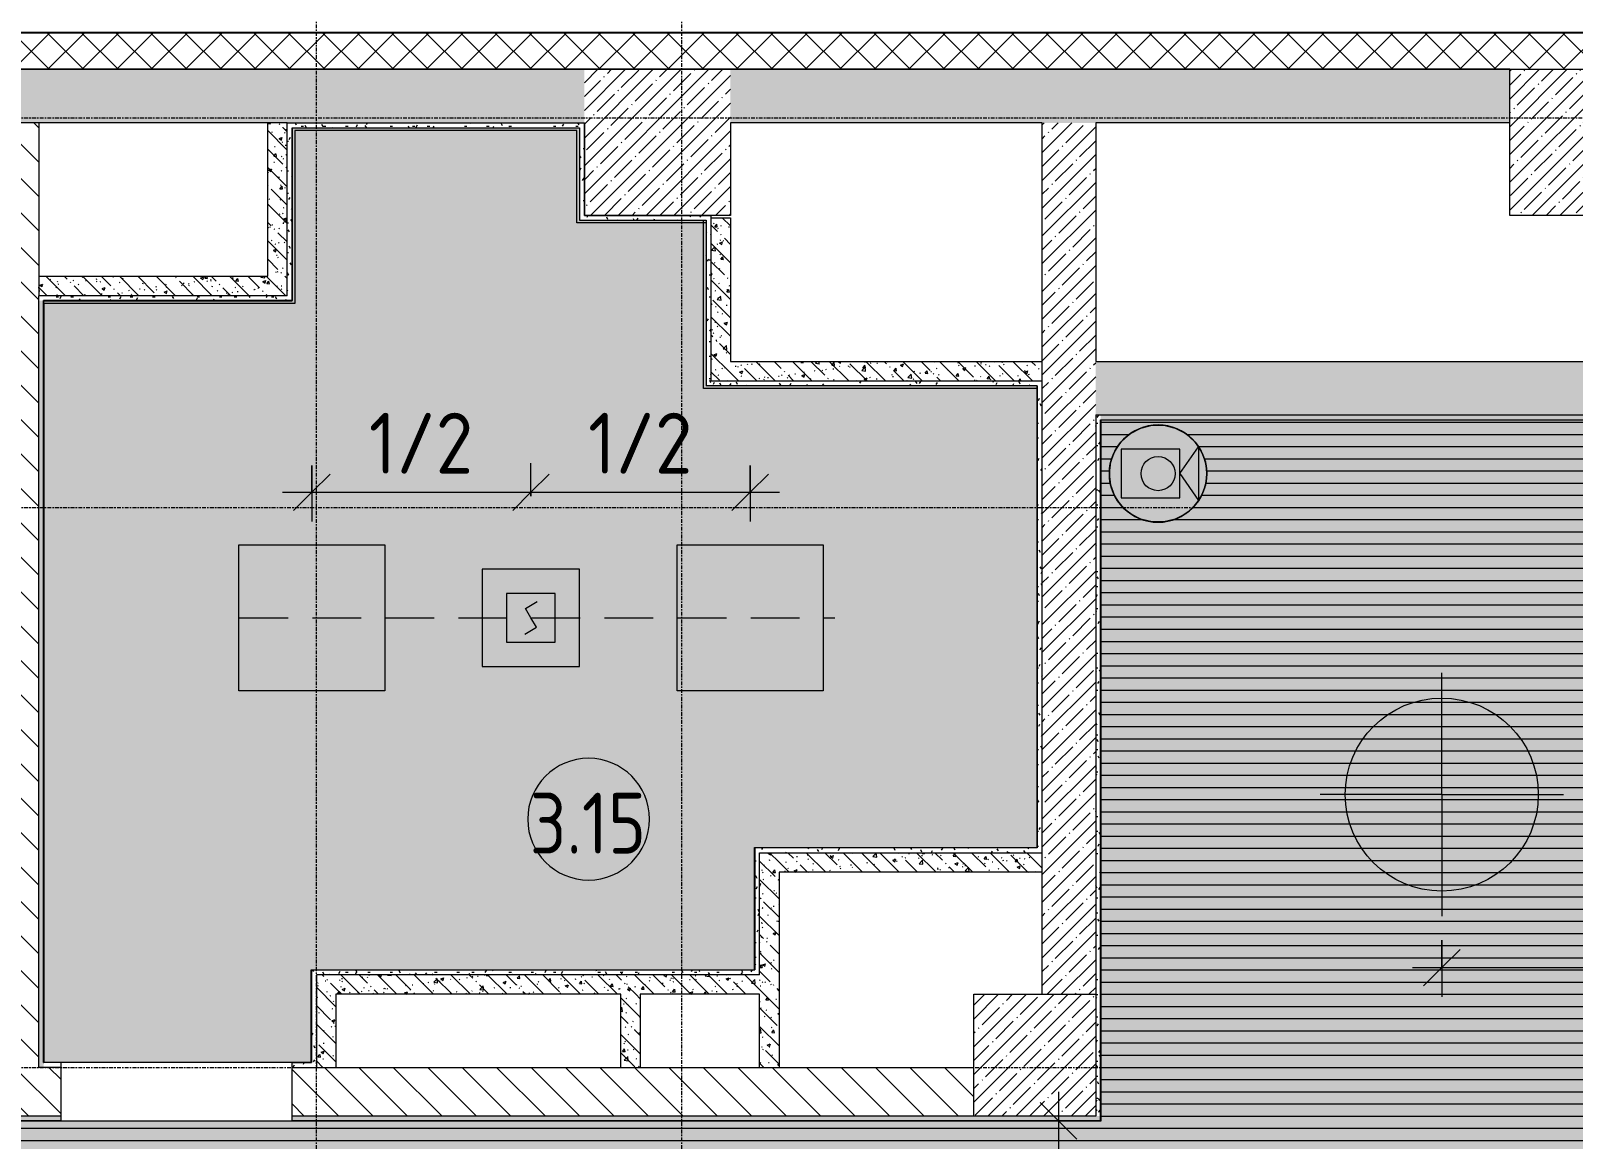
# Model space of a CAD drawing. Header units: millimetres. Extents: x -3902 to 188078, y -8553 to 29000.
# Drawn here: x 15837 to 22170, y 10805 to 15358 of the extents above; entities that cross this region are included whole.
import ezdxf

# ---------------------------------------------------------------- set-up
doc = ezdxf.new("R2010")
doc.units = ezdxf.units.MM
doc.linetypes.add('ADSK_Штрих_ш2 п1', pattern=[300, 200, -100])
doc.linetypes.add('Осевая', pattern=[31.75, 6.35, -4.7625, 15.875, -4.7625])
for name, color, linetype, lineweight in [('A-ANNO-DIMS', 7, 'Continuous', 9), ('A-ANNO-DIMS-100', 7, 'Continuous', 9), ('A-AREA-IDEN', 7, 'Continuous', 9), ('A-CLNG-PATT', 7, 'Continuous', 9), ('A-DETL-1', 7, 'ADSK_Штрих_ш2 п1', 9), ('A-WALL', 7, 'Continuous', 9), ('I-WALL', 7, 'Continuous', 9), ('Q-SPCQ', 7, 'Continuous', 9), ('S-COLS', 7, 'Continuous', 9), ('Оси-2', 7, 'Осевая', 9)]:
    doc.layers.add(name, color=color, linetype=linetype, lineweight=lineweight)
for name, color, linetype, lineweight, true_color in [('A-ANNO-NOTE', 1, 'Continuous', 9, 0xff0000), ('A-CLNG-1', 7, 'Continuous', 9, 0xeaeaea), ('A-WALL-1', 7, 'Continuous', 9, 0x3c3c3c), ('A-WALL-FNSH-1', 7, 'Continuous', 9, 0x3c3c3c), ('I-WALL-1', 7, 'Continuous', 9, 0x535353), ('Q-SPCQ-1', 7, 'Continuous', 9, 0x008040), ('Q-SPCQ-2', 1, 'Continuous', 9, 0xff0000), ('S-COLS-1', 9, 'Continuous', 9, 0x808080), ('S-COLS-2', 7, 'Continuous', 9, 0x3c3c3c)]:
    doc.layers.add(name, color=color, linetype=linetype, lineweight=lineweight, true_color=true_color)
doc.layers.add('A-CLNG-PATT-1', color=7, linetype='Continuous', lineweight=9, transparency=1)
doc.styles.add('GOST Common_1', font='GOST_Common.ttf', dxfattribs={"width": 0.9, "height": 250})
doc.styles.add('ISOCPEUR', font='isocpeur.ttf', dxfattribs={"width": 0.9, "height": 250})
doc.dimstyles.new('ISO-2_5_0_9К_БОЛЬШОЙ', dxfattribs={"dimscale": 304.8, "dimtxt": 248.995294, "dimasz": 0.492126, "dimexe": 0.393701, "dimexo": 0.984252, "dimgap": 0, "dimtad": 1, "dimdec": 0, "dimrnd": 10, "dimzin": 0, "dimdsep": 46, "dimtxsty": 'ISOCPEUR', "dimblk1": 'OBLIQUE', "dimblk2": 'OBLIQUE', "dimsah": 1, "dimcen": 0.09, "dimdle": 0.393701, "dimazin": 0, "dimtfac": 1, "dimtdec": 4, "dimtix": 1, "dimtmove": 0, "dimatfit": 3, "dimfxl": 1, "dimtvp": 1, "dimtolj": 1, "dimtzin": 0, "dimarcsym": 2})
pattern_1 = [(135, (0, 0), (-70.71068, -70.71068), [])]
pattern_2 = [(45, (0, 0), (-57.02463, 57.02463), []), (45, (57.025, 0), (-57.02463, 57.02463), [100.806, -20.161, 3.353, -16.808])]
pattern_3 = [(135, (0, 0), (-75.43415, -75.43415), [106.68, -17.78, 3.556, -17.78]), (135, (0, 75.39), (-75.43415, -75.43415), []), (50, (0, 0), (127.5292, -11.15758), [13.335, -146.685]), (355, (0, 0), (-24.66966, 133.74), [10.668, -117.348]), (100.451, (10.63, -0.93), (102.85973, 122.5818), [11.333, -124.663]), (46.184, (0, 35.56), (189.7552, -29.4304), [20.002, -220.027]), (96.636, (15.81, 33.1), (166.1822, 173.1996), [17, -186.995]), (351.184, (0, 35.56), (166.184, 173.1976), [16.002, -176.022]), (21, (17.78, 26.67), (106.13027, -71.58603), [13.335, -146.685]), (326, (17.78, 26.67), (43.2619, 128.93175), [10.668, -117.348]), (71.451, (26.62, 20.7), (149.392, 57.34505), [11.333, -124.663]), (37.5, (0, 0), (2.16223, 59.18836), [3.353, -112.573, 3.353, -115.773, -117.792]), (37.5, (0, 0), (2.16223, 59.18836), [-235.052, 3.353, -114.44]), (7.5, (0, 0), (46.77386, 70.12615), [3.353, -64.567, 3.353, -109.906, -44.894]), (7.5, (0, 0), (46.77386, 70.12615), [-181.178, 3.353, -41.542]), (327.5, (-39.65, 0), (94.91367, -4.01009), [3.353, -41.097, 3.353, -135.331, -184.023]), (327.5, (-39.65, 0), (94.91367, -4.01009), [-183.134, 3.353, -180.67]), (317.5, (-57.43, 0), (103.69057, 17.79882), [3.353, -54.432, 3.353, -88.748, -130.683]), (317.5, (-57.43, 0), (103.69057, 17.79882), [-149.885, 3.353, -127.33])]
pattern_4 = [(0, (0, 0), (121.92, 30.48), [10.058, -81.382, 10.058, -81.382, -487.68]), (0, (0, 0), (121.92, 30.48), [-182.88, 10.058, -172.822, 10.058, -81.382, -213.36]), (0, (0, 0), (121.92, 30.48), [-457.2, 10.058, -50.902, 10.058, -142.342]), (120, (45.72, 15.24), (-87.356454, 90.345817), [10.058, -81.382, 10.058, -81.382, -487.68]), (120, (45.72, 15.24), (-87.356454, 90.345817), [-182.88, 10.058, -172.822, 10.058, -81.382, -213.36]), (120, (45.72, 15.24), (-87.356454, 90.345817), [-457.2, 10.058, -50.902, 10.058, -142.342]), (240, (60.96, 76.2), (-34.563546, -120.825817), [10.058, -81.382, 10.058, -81.382, -487.68]), (240, (60.96, 76.2), (-34.563546, -120.825817), [-182.88, 10.058, -172.822, 10.058, -81.382, -213.36]), (240, (60.96, 76.2), (-34.563546, -120.825817), [-457.2, 10.058, -50.902, 10.058, -142.342])]

# ---------------------------------------------------------------- blocks, each defined once
blk = doc.blocks.new('BSC_Колонна _Прямоугольная - 500х500-V10-Сводный план потолка 3 этажа в осях 1-12')
at = {"layer": 'S-COLS-1'}
h = blk.add_hatch(dxfattribs=at)
h.set_pattern_fill('FP_16', color=256, style=0, pattern_type=2)
h.set_pattern_definition([(45, (-19960, -11150), (-57.02463, 57.02463), []), (45, (-19902.975, -11150), (-57.02463, 57.02463), [100.806, -20.161, 3.353, -16.808])])
h.paths.add_polyline_path([(-250, -250), (250, -250), (250, 250), (-250, 250)])
at = {"layer": 'S-COLS-2'}
for p, q in [((-250, 250), (250, 250)), ((-250, -250), (-250, 250)), ((250, 250), (250, -250)), ((250, -250), (-250, -250))]:
    blk.add_line(p, q, dxfattribs=at)
blk = doc.blocks.new('BSC_Колонна _Прямоугольная - 600х600-V15-Сводный план потолка 3 этажа в осях 1-12')
at = {"layer": 'S-COLS-1'}
h = blk.add_hatch(dxfattribs=at)
h.set_pattern_fill('FP_22', color=256, style=0, pattern_type=2)
h.set_pattern_definition([(45, (-22210, -14900), (-57.02463, 57.02463), []), (45, (-22152.975, -14900), (-57.02463, 57.02463), [100.806, -20.161, 3.353, -16.808])])
h.paths.add_polyline_path([(-300, -300), (300, -300), (300, 300), (-300, 300)])
at = {"layer": 'S-COLS-2'}
for p, q in [((-300, 300), (300, 300)), ((-300, -300), (-300, 300)), ((300, 300), (300, -300)), ((300, -300), (-300, -300))]:
    blk.add_line(p, q, dxfattribs=at)
blk = doc.blocks.new('Видеокамера - Желтый-29490382-Сводный план потолка 3 этажа в осях 1-12')
at = {"layer": 'Q-SPCQ-1'}
for p, q in [((89, 100), (-151, 100)), ((-151, 100), (-151, -100)), ((89, 0), (166.6, 110.7)), ((89, -100), (89, 100)), ((166.6, 110.7), (166.6, -110.7)), ((89, 0), (166.6, -110.7)), ((-151, -100), (89, -100))]:
    blk.add_line(p, q, dxfattribs=at)
for radius in [200, 70]:
    blk.add_circle((0, 0), radius, dxfattribs=at)
for start, end in [(0, 180), (180, 360)]:
    blk.add_arc((0, 0), 200, start, end, dxfattribs=at)
blk = doc.blocks.new('Извещатель потолочный - Монтируемые на перекрытии-30363648-Сводный план потолка 3 этажа в осях 1-12')
at = {"layer": 'Q-SPCQ'}
for p, q in [((-300, 300), (-300, -100)), ((100, 300), (-300, 300)), ((100, -100), (100, 300)), ((0, 200), (-200, 200)), ((-200, 200), (-200, 0)), ((0, 0), (0, 200)), ((-122.5, 139), (-74.9, 166.5)), ((-100, 100), (-122.5, 139)), ((-77.5, 61), (-100, 100)), ((-200, 0), (0, 0)), ((-125.1, 33.5), (-77.5, 61)), ((-300, -100), (100, -100))]:
    blk.add_line(p, q, dxfattribs=at)
blk = doc.blocks.new('DIMBLOCK2-Сводный план потолка 3 этажа в осях 1-12')
at = {"layer": 'A-ANNO-DIMS-100'}
for p, q in [((20057.6, 11000), (20057.6, 9400)), ((19863.7, 10880), (20177.6, 10880)), ((20057.6, 10880), (19863.7, 10880)), ((19966, 9400), (20177.6, 9400)), ((20057.6, 9400), (19966, 9400))]:
    blk.add_line(p, q, dxfattribs=at)
at = {"layer": 'A-ANNO-DIMS-100', "lineweight": 20}
for p, q in [((20057.6, 10880), (19982.6, 10955)), ((20057.6, 10880), (20132.6, 10805)), ((20057.6, 9400), (19982.6, 9475)), ((20057.6, 9400), (20132.6, 9325))]:
    blk.add_line(p, q, dxfattribs=at)
at = {"layer": 'A-ANNO-DIMS-100', "color": 0, "insert": (19731, 9924.5), "char_height": 250, "width": 517.144, "attachment_point": 1, "rotation": 90, "line_spacing_factor": 1.149209, "style": 'ISOCPEUR'}
blk.add_mtext('1/2', dxfattribs=at)
blk = doc.blocks.new('_Oblique')
at = {"color": 0, "linetype": 'ByBlock', "lineweight": -2}
blk.add_line((-0.5, -0.5), (0.5, 0.5), dxfattribs=at)
blk = doc.blocks.new('DIMBLOCK44-Сводный план потолка 3 этажа в осях 1-12')
at = {"layer": 'A-ANNO-DIMS-100'}
for p, q in [((15012.4, 9399.5), (15012.4, 10999)), ((15206.3, 10879), (14892.4, 10879)), ((15012.4, 10879), (15206.3, 10879)), ((16039.3, 9399.5), (14892.4, 9399.5)), ((15012.4, 9399.5), (16039.3, 9399.5))]:
    blk.add_line(p, q, dxfattribs=at)
at = {"layer": 'A-ANNO-DIMS-100', "lineweight": 20}
for p, q in [((15012.4, 10879), (14937.4, 10954)), ((15012.4, 10879), (15087.4, 10804)), ((15012.4, 9399.5), (14937.4, 9474.5)), ((15012.4, 9399.5), (15087.4, 9324.5))]:
    blk.add_line(p, q, dxfattribs=at)
at = {"layer": 'A-ANNO-DIMS-100', "color": 0, "insert": (14685.8, 9923.8), "char_height": 250, "width": 517.144, "attachment_point": 1, "rotation": 90, "line_spacing_factor": 1.149209, "style": 'ISOCPEUR'}
blk.add_mtext('1/2', dxfattribs=at)
blk = doc.blocks.new('DIMBLOCK45-Сводный план потолка 3 этажа в осях 1-12')
at = {"layer": 'A-ANNO-DIMS-100'}
for p, q in [((21631, 11623), (21631, 11389.8)), ((21631, 11509.8), (21631, 11623)), ((23431, 11321), (23431, 11629.8)), ((21511, 11509.8), (23431, 11509.8)), ((23431, 11509.8), (23431, 11321))]:
    blk.add_line(p, q, dxfattribs=at)
at = {"layer": 'A-ANNO-DIMS-100', "lineweight": 20}
for p, q in [((21631, 11509.8), (21706, 11584.8)), ((23431, 11509.8), (23506, 11584.8)), ((21631, 11509.8), (21556, 11434.8)), ((23431, 11509.8), (23356, 11434.8))]:
    blk.add_line(p, q, dxfattribs=at)
at = {"layer": 'A-ANNO-DIMS-100', "color": 0, "insert": (22315.5, 11836.5), "char_height": 250, "width": 517.144, "attachment_point": 1, "line_spacing_factor": 1.149209, "style": 'ISOCPEUR'}
blk.add_mtext('1/2', dxfattribs=at)
blk = doc.blocks.new('DIMBLOCK59-Сводный план потолка 3 этажа в осях 1-12')
at = {"layer": 'A-ANNO-DIMS-100'}
for p, q in [((16991, 13571.9), (16991, 13342.3)), ((16991, 13462.3), (16991, 13571.9)), ((17891, 13446.6), (17891, 13582.3)), ((16871, 13462.3), (17891, 13462.3)), ((17891, 13462.3), (17891, 13446.6))]:
    blk.add_line(p, q, dxfattribs=at)
at = {"layer": 'A-ANNO-DIMS-100', "lineweight": 20}
for p, q in [((16991, 13462.3), (17066, 13537.3)), ((17891, 13462.3), (17966, 13537.3)), ((16991, 13462.3), (16916, 13387.3)), ((17891, 13462.3), (17816, 13387.3))]:
    blk.add_line(p, q, dxfattribs=at)
at = {"layer": 'A-ANNO-DIMS-100', "color": 0, "insert": (17225.5, 13788.9), "char_height": 250, "width": 517.144, "attachment_point": 1, "line_spacing_factor": 1.149209, "style": 'ISOCPEUR'}
blk.add_mtext('1/2', dxfattribs=at)
blk = doc.blocks.new('DIMBLOCK60-Сводный план потолка 3 этажа в осях 1-12')
at = {"layer": 'A-ANNO-DIMS-100'}
for p, q in [((17891, 13446.6), (17891, 13582.3)), ((18791, 13571.9), (18791, 13342.3)), ((18791, 13462.3), (18791, 13571.9)), ((17891, 13462.3), (18911, 13462.3)), ((17891, 13462.3), (17891, 13446.6))]:
    blk.add_line(p, q, dxfattribs=at)
at = {"layer": 'A-ANNO-DIMS-100', "lineweight": 20}
for p, q in [((17891, 13462.3), (17966, 13537.3)), ((18791, 13462.3), (18866, 13537.3)), ((17891, 13462.3), (17816, 13387.3)), ((18791, 13462.3), (18716, 13387.3))]:
    blk.add_line(p, q, dxfattribs=at)
at = {"layer": 'A-ANNO-DIMS-100', "color": 0, "insert": (18125.5, 13788.9), "char_height": 250, "width": 517.144, "attachment_point": 1, "line_spacing_factor": 1.149209, "style": 'ISOCPEUR'}
blk.add_mtext('1/2', dxfattribs=at)
blk = doc.blocks.new('Марка_Помещения - Номер-25198446-Сводный план потолка 3 этажа в осях 1-12')
at = {"layer": 'A-AREA-IDEN'}
for start, end in [(360, 180), (180, 360)]:
    blk.add_arc((0, 0), 2.5, start, end, dxfattribs=at)

msp = doc.modelspace()

# ---------------------------------------------------------------- hatches: boundary and pattern name
at = {"layer": 'A-ANNO-NOTE'}
for points in [[(38005.7, 7921), (38307.7, 7921), (38307.7, 10679), (37969, 10679), (37969, 11221), (38249, 11221), (38249, 11545.1), (38007.7, 11665.8), (38249, 11786.5), (38249, 11850.8), (38230, 11850.8), (38230, 11950.8), (38249, 11950.8), (38249, 12775), (38230, 12775), (38230, 12875), (38249, 12875), (38249, 14979), (33631, 14979), (33631, 14579), (32989, 14579), (32989, 14959), (31782.2, 14959), (31782.2, 13759), (20231, 13759), (20231, 10879), (12939.3, 10879), (12939.3, 14700), (6781, 14699.8), (6781, 14579), (6139, 14579), (6139, 14700), (5661, 14699.5), (5661, 13999), (3109, 13999), (3109, 14959), (411, 14959), (411, 14679), (111, 14679), (111, 11421), (411, 11421), (411, 10879), (111, 10879), (111, 8521), (1271, 8521), (1271, 7921), (37394.1, 7921)], [(20441.9, 13340.5), (20395.1, 13352), (20352.4, 13374.4), (20316.3, 13406.4), (20288.9, 13446.1), (20271.8, 13491.1), (20266, 13539), (20271.8, 13586.9), (20288.9, 13631.9), (20316.3, 13671.6), (20352.4, 13703.6), (20395.1, 13726), (20441.9, 13737.5), (20490.1, 13737.5), (20536.9, 13726), (20579.6, 13703.6), (20615.7, 13671.6), (20643.1, 13631.9), (20660.2, 13586.9), (20666, 13539), (20660.2, 13491.1), (20643.1, 13446.1), (20615.7, 13406.4), (20579.6, 13374.4), (20536.9, 13352), (20490.1, 13340.5)]]:
    msp.add_hatch(color=256, dxfattribs=at).paths.add_polyline_path(points)
at = {"layer": 'A-CLNG-PATT'}
h = msp.add_hatch(dxfattribs=at)
h.set_pattern_fill('FP_31', color=256, style=0, pattern_type=2)
h.set_pattern_definition([(0, (19315, 11450), (0, -50), [])])
h.paths.add_polyline_path([(38005.7, 7921), (38307.7, 7921), (38307.7, 10679), (37969, 10679), (37969, 11221), (38249, 11221), (38249, 11545.1), (38007.7, 11665.8), (38249, 11786.5), (38249, 11850.8), (38230, 11850.8), (38230, 11950.8), (38249, 11950.8), (38249, 12775), (38230, 12775), (38230, 12875), (38249, 12875), (38249, 14979), (33631, 14979), (33631, 14579), (32989, 14579), (32989, 14959), (31782.2, 14959), (31782.2, 13759), (20231, 13759), (20231, 10879), (12939.3, 10879), (12939.3, 14700), (6781, 14699.8), (6781, 14579), (6139, 14579), (6139, 14700), (5661, 14699.5), (5661, 13999), (3109, 13999), (3109, 14959), (411, 14959), (411, 14679), (111, 14679), (111, 11421), (411, 11421), (411, 10879), (111, 10879), (111, 8521), (1271, 8521), (1271, 7921), (37394.1, 7921)])
h.paths.add_polyline_path([(20441.9, 9201.5), (20395.1, 9213), (20352.4, 9235.4), (20316.3, 9267.4), (20288.9, 9307.1), (20271.8, 9352.1), (20266, 9400), (20271.8, 9447.9), (20288.9, 9492.9), (20316.3, 9532.6), (20352.4, 9564.6), (20395.1, 9587), (20441.9, 9598.5), (20490.1, 9598.5), (20536.9, 9587), (20579.6, 9564.6), (20615.7, 9532.6), (20643.1, 9492.9), (20660.2, 9447.9), (20666, 9400), (20660.2, 9352.1), (20643.1, 9307.1), (20615.7, 9267.4), (20579.6, 9235.4), (20536.9, 9213), (20490.1, 9201.5)])
h.paths.add_polyline_path([(20441.9, 13340.5), (20395.1, 13352), (20352.4, 13374.4), (20316.3, 13406.4), (20288.9, 13446.1), (20271.8, 13491.1), (20266, 13539), (20271.8, 13586.9), (20288.9, 13631.9), (20316.3, 13671.6), (20352.4, 13703.6), (20395.1, 13726), (20441.9, 13737.5), (20490.1, 13737.5), (20536.9, 13726), (20579.6, 13703.6), (20615.7, 13671.6), (20643.1, 13631.9), (20660.2, 13586.9), (20666, 13539), (20660.2, 13491.1), (20643.1, 13446.1), (20615.7, 13406.4), (20579.6, 13374.4), (20536.9, 13352), (20490.1, 13340.5)])
h.paths.add_polyline_path([(335.1, 13860.5), (286.9, 13860.5), (240.1, 13872), (197.4, 13894.4), (161.3, 13926.4), (133.9, 13966.1), (116.8, 14011.1), (111, 14059), (116.8, 14106.9), (133.9, 14151.9), (161.3, 14191.6), (197.4, 14223.6), (240.1, 14246), (286.9, 14257.5), (335.1, 14257.5), (381.9, 14246), (424.6, 14223.6), (460.7, 14191.6), (488.1, 14151.9), (505.2, 14106.9), (511, 14059), (505.2, 14011.1), (488.1, 13966.1), (460.7, 13926.4), (424.6, 13894.4), (381.9, 13872), (335.6, 13860.6)])
at = {"layer": 'A-CLNG-PATT-1'}
h = msp.add_hatch(color=256, dxfattribs=at)
h.paths.add_polyline_path([(38005.7, 7921), (38307.7, 7921), (38307.7, 10679), (37969, 10679), (37969, 11221), (38249, 11221), (38249, 11545.1), (38007.7, 11665.8), (38249, 11786.5), (38249, 11850.8), (38230, 11850.8), (38230, 11950.8), (38249, 11950.8), (38249, 12775), (38230, 12775), (38230, 12875), (38249, 12875), (38249, 14979), (33631, 14979), (33631, 14579), (32989, 14579), (32989, 14959), (31782.2, 14959), (31782.2, 13759), (20231, 13759), (20231, 10879), (12939.3, 10879), (12939.3, 14700), (6781, 14699.8), (6781, 14579), (6139, 14579), (6139, 14700), (5661, 14699.5), (5661, 13999), (3109, 13999), (3109, 14959), (411, 14959), (411, 14679), (111, 14679), (111, 11421), (411, 11421), (411, 10879), (111, 10879), (111, 8521), (1271, 8521), (1271, 7921), (37394.1, 7921)])
h.paths.add_polyline_path([(20441.9, 9201.5), (20395.1, 9213), (20352.4, 9235.4), (20316.3, 9267.4), (20288.9, 9307.1), (20271.8, 9352.1), (20266, 9400), (20271.8, 9447.9), (20288.9, 9492.9), (20316.3, 9532.6), (20352.4, 9564.6), (20395.1, 9587), (20441.9, 9598.5), (20490.1, 9598.5), (20536.9, 9587), (20579.6, 9564.6), (20615.7, 9532.6), (20643.1, 9492.9), (20660.2, 9447.9), (20666, 9400), (20660.2, 9352.1), (20643.1, 9307.1), (20615.7, 9267.4), (20579.6, 9235.4), (20536.9, 9213), (20490.1, 9201.5)])
h.paths.add_polyline_path([(20441.9, 13340.5), (20395.1, 13352), (20352.4, 13374.4), (20316.3, 13406.4), (20288.9, 13446.1), (20271.8, 13491.1), (20266, 13539), (20271.8, 13586.9), (20288.9, 13631.9), (20316.3, 13671.6), (20352.4, 13703.6), (20395.1, 13726), (20441.9, 13737.5), (20490.1, 13737.5), (20536.9, 13726), (20579.6, 13703.6), (20615.7, 13671.6), (20643.1, 13631.9), (20660.2, 13586.9), (20666, 13539), (20660.2, 13491.1), (20643.1, 13446.1), (20615.7, 13406.4), (20579.6, 13374.4), (20536.9, 13352), (20490.1, 13340.5)])
h.paths.add_polyline_path([(335.1, 13860.5), (286.9, 13860.5), (240.1, 13872), (197.4, 13894.4), (161.3, 13926.4), (133.9, 13966.1), (116.8, 14011.1), (111, 14059), (116.8, 14106.9), (133.9, 14151.9), (161.3, 14191.6), (197.4, 14223.6), (240.1, 14246), (286.9, 14257.5), (335.1, 14257.5), (381.9, 14246), (424.6, 14223.6), (460.7, 14191.6), (488.1, 14151.9), (505.2, 14106.9), (511, 14059), (505.2, 14011.1), (488.1, 13966.1), (460.7, 13926.4), (424.6, 13894.4), (381.9, 13872), (335.6, 13860.6)])
msp.add_hatch(color=256, dxfattribs=at).paths.add_polyline_path([(15891, 11121), (16989, 11121), (16989, 11501), (18809, 11501), (18809, 12002.9), (19969, 12002.9), (19969, 13889), (18599.3, 13889), (18599.3, 14569), (18079.3, 14569), (18079.3, 14949), (16922, 14949), (16922, 14238), (15891, 14238), (15891, 11615.2)])
at = {"layer": 'A-WALL'}
h = msp.add_hatch(dxfattribs=at)
h.set_pattern_fill('FP_9', color=256, style=0, pattern_type=2)
h.set_pattern_definition([(45, (0, 0), (-70.71068, 70.71068), []), (135, (0, 0), (-70.71068, -70.71068), [])])
h.paths.add_polyline_path([(38307.7, 15200), (38307.7, 15350), (37810, 15350), (37810, 15200)])
h.paths.add_polyline_path([(34660, 15200), (35410, 15200), (35410, 15350), (34660, 15350), (34660, 15214)])
h.paths.add_polyline_path([(33724.5, 15200), (33760, 15200), (33760, 15350), (33610, 15350), (33610, 15200)])
h.paths.add_polyline_path([(32110, 15200), (32110, 15350), (12860, 15350), (12860, 15200), (31278.1, 15200)])
h.paths.add_polyline_path([(9760, 15200), (9760, 15350), (9160, 15350), (9160, 15200), (9260.8, 15200)])
h.paths.add_polyline_path([(8260, 15200), (8260, 15350), (7660, 15350), (7660, 15200)])
h.paths.add_polyline_path([(6760, 15200), (6760, 15350), (40, 15350), (40, 15293), (-110, 15293), (-110, 15200), (6202.9, 15200)])
h.paths.add_polyline_path([(33112.9, 15200), (33240, 15200), (33240, 15350), (33010, 15350), (33010, 15200)])
at = {"layer": 'I-WALL'}
h = msp.add_hatch(dxfattribs=at)
h.set_pattern_fill('FP_10', color=256, style=0, pattern_type=2)
h.set_pattern_definition(pattern_2)
h.paths.add_polyline_path([(21492.7, 14980), (21910, 14980), (21910, 15200), (18710.3, 15200), (18710.3, 14980), (20269.5, 14980)])
h.paths.add_polyline_path([(14810, 14980), (18110.3, 14980), (18110.3, 15200), (14310, 15200), (14310, 14980)])
h.paths.add_polyline_path([(32110, 14980), (32110, 15200), (30610, 15200), (30610, 14980), (31781.2, 14980)])
h.paths.add_polyline_path([(30010, 14980), (30010, 15200), (26410, 15200), (26410, 14980), (28831.8, 14980)])
h.paths.add_polyline_path([(25810, 14980), (25810, 15200), (22510, 15200), (22510, 14980), (23939, 14980)])
h = msp.add_hatch(dxfattribs=at)
h.set_pattern_fill('FP_8', color=256, style=0, pattern_type=2)
h.set_pattern_definition(pattern_1)
h.paths.add_polyline_path([(15870, 11100), (15870, 14980), (15670, 14980), (15670, 11100)])
h = msp.add_hatch(dxfattribs=at)
h.set_pattern_fill('FP_15', color=256, style=0, pattern_type=2)
h.set_pattern_definition(pattern_3)
h.paths.add_polyline_path([(16810, 14350), (16890, 14350), (16890, 14980), (16810, 14980)])
h = msp.add_hatch(dxfattribs=at)
h.set_pattern_fill('FP_30', color=256, style=0, pattern_type=2)
h.set_pattern_definition(pattern_4)
h.paths.add_polyline_path([(16910, 14960), (18090.3, 14960), (18090.3, 14980), (16890, 14980), (16890, 14960)])
h = msp.add_hatch(dxfattribs=at)
h.set_pattern_fill('FP_30', color=256, style=0, pattern_type=2)
h.set_pattern_definition(pattern_4)
h.paths.add_polyline_path([(16910, 14250), (16910, 14960), (16890, 14960), (16890, 14250)])
for points in [[(16911, 14249), (16922, 14249), (16922, 14960), (16911, 14960)], [(18090.3, 14949), (18090.3, 14960), (16922, 14960), (16922, 14949), (18079.3, 14949)], [(18079.3, 14569), (18090.3, 14569), (18090.3, 14949), (18079.3, 14949)], [(18610.3, 14569), (18610.3, 14580), (18090.3, 14580), (18090.3, 14569)], [(18599.3, 13889), (18610.3, 13889), (18610.3, 14580), (18599.3, 14580), (18599.3, 14314.3)], [(16922, 14238), (16922, 14249), (15891, 14249), (15891, 14238), (16599.9, 14238)], [(19970, 13889), (19970, 13900), (18610.3, 13900), (18610.3, 13889), (19046.3, 13889)]]:
    msp.add_hatch(color=256, dxfattribs=at).paths.add_polyline_path(points)
h = msp.add_hatch(dxfattribs=at)
h.set_pattern_fill('FP_30', color=256, style=0, pattern_type=2)
h.set_pattern_definition(pattern_4)
h.paths.add_polyline_path([(18110.3, 14600), (18110.3, 14980), (18090.3, 14980), (18090.3, 14600)])
h = msp.add_hatch(dxfattribs=at)
h.set_pattern_fill('FP_10', color=256, style=0, pattern_type=2)
h.set_pattern_definition(pattern_2)
h.paths.add_polyline_path([(20210, 11400), (20210, 14980), (19990, 14980), (19990, 11400)])
h = msp.add_hatch(dxfattribs=at)
h.set_pattern_fill('FP_30', color=256, style=0, pattern_type=2)
h.set_pattern_definition(pattern_4)
h.paths.add_polyline_path([(18610.3, 14580), (18610.3, 14600), (18090.3, 14600), (18090.3, 14580), (18599.3, 14580)])
h = msp.add_hatch(dxfattribs=at)
h.set_pattern_fill('FP_30', color=256, style=0, pattern_type=2)
h.set_pattern_definition(pattern_4)
h.paths.add_polyline_path([(18630.3, 13920), (18630.3, 14600), (18610.3, 14600), (18610.3, 13920)])
h = msp.add_hatch(dxfattribs=at)
h.set_pattern_fill('FP_15', color=256, style=0, pattern_type=2)
h.set_pattern_definition(pattern_3)
h.paths.add_polyline_path([(18630.3, 13920), (18710.3, 13920), (18710.3, 14590), (18630.3, 14590), (18630.3, 14314.3)])
h = msp.add_hatch(dxfattribs=at)
h.set_pattern_fill('FP_15', color=256, style=0, pattern_type=2)
h.set_pattern_definition(pattern_3)
h.paths.add_polyline_path([(16890, 14270), (16890, 14350), (15870, 14350), (15870, 14270), (16599.9, 14270)])
h = msp.add_hatch(dxfattribs=at)
h.set_pattern_fill('FP_30', color=256, style=0, pattern_type=2)
h.set_pattern_definition(pattern_4)
h.paths.add_polyline_path([(16890, 14250), (16890, 14270), (15870, 14270), (15870, 14250), (16599.9, 14250)])
h = msp.add_hatch(dxfattribs=at)
h.set_pattern_fill('FP_30', color=256, style=0, pattern_type=2)
h.set_pattern_definition(pattern_4)
h.paths.add_polyline_path([(15890, 11100), (15890, 14250), (15870, 14250), (15870, 11100)])
h = msp.add_hatch(dxfattribs=at)
h.set_pattern_fill('FP_15', color=256, style=0, pattern_type=2)
h.set_pattern_definition(pattern_3)
h.paths.add_polyline_path([(19990, 13920), (19990, 14000), (18710.3, 14000), (18710.3, 13920), (19970, 13920)])
h = msp.add_hatch(dxfattribs=at)
h.set_pattern_fill('FP_10', color=256, style=0, pattern_type=2)
h.set_pattern_definition(pattern_2)
h.paths.add_polyline_path([(31010, 13780), (31010, 14000), (20210, 14000), (20210, 13780), (28831.8, 13780)])
h = msp.add_hatch(dxfattribs=at)
h.set_pattern_fill('FP_30', color=256, style=0, pattern_type=2)
h.set_pattern_definition(pattern_4)
h.paths.add_polyline_path([(19970, 13900), (19970, 13920), (18610.3, 13920), (18610.3, 13900), (19046.3, 13900)])
h = msp.add_hatch(dxfattribs=at)
h.set_pattern_fill('FP_30', color=256, style=0, pattern_type=2)
h.set_pattern_definition(pattern_4)
h.paths.add_polyline_path([(19990, 12001.9), (19990, 13920), (19970, 13920), (19970, 12001.9)])
h = msp.add_hatch(dxfattribs=at)
h.set_pattern_fill('FP_30', color=256, style=0, pattern_type=2)
h.set_pattern_definition(pattern_4)
h.paths.add_polyline_path([(20210, 10900), (20230, 10900), (20230, 13780), (20210, 13780), (20210, 11400)])
h = msp.add_hatch(dxfattribs=at)
h.set_pattern_fill('FP_30', color=256, style=0, pattern_type=2)
h.set_pattern_definition(pattern_4)
h.paths.add_polyline_path([(31781.2, 13760), (31781.2, 13780), (20230, 13780), (20231, 13760), (31278.1, 13760)])
h = msp.add_hatch(dxfattribs=at)
h.set_pattern_fill('FP_30', color=256, style=0, pattern_type=2)
h.set_pattern_definition(pattern_4)
h.paths.add_polyline_path([(18810, 11480), (18830, 11480), (18830, 12001.9), (18810, 12001.9), (18810, 11500)])
h = msp.add_hatch(dxfattribs=at)
h.set_pattern_fill('FP_30', color=256, style=0, pattern_type=2)
h.set_pattern_definition(pattern_4)
h.paths.add_polyline_path([(19990, 11981.9), (19990, 12001.9), (18830, 12001.9), (18830, 11981.9), (19046.3, 11981.9)])
h = msp.add_hatch(dxfattribs=at)
h.set_pattern_fill('FP_15', color=256, style=0, pattern_type=2)
h.set_pattern_definition(pattern_3)
h.paths.add_polyline_path([(18830, 11100), (18910, 11100), (18910, 11981.9), (18830, 11981.9), (18830, 11400)])
h = msp.add_hatch(dxfattribs=at)
h.set_pattern_fill('FP_15', color=256, style=0, pattern_type=2)
h.set_pattern_definition(pattern_3)
h.paths.add_polyline_path([(19990, 11901.9), (19990, 11981.9), (18910, 11981.9), (18910, 11901.9), (19046.3, 11901.9)])
h = msp.add_hatch(dxfattribs=at)
h.set_pattern_fill('FP_30', color=256, style=0, pattern_type=2)
h.set_pattern_definition(pattern_4)
h.paths.add_polyline_path([(17010, 11120), (17010, 11500), (16990, 11500), (16990, 11120)])
h = msp.add_hatch(dxfattribs=at)
h.set_pattern_fill('FP_30', color=256, style=0, pattern_type=2)
h.set_pattern_definition(pattern_4)
h.paths.add_polyline_path([(18810, 11480), (18810, 11500), (17010, 11500), (17010, 11480), (17823.1, 11480)])
h = msp.add_hatch(dxfattribs=at)
h.set_pattern_fill('FP_15', color=256, style=0, pattern_type=2)
h.set_pattern_definition(pattern_3)
h.paths.add_polyline_path([(17090, 11100), (17090, 11480), (17010, 11480), (17010, 11100)])
h = msp.add_hatch(dxfattribs=at)
h.set_pattern_fill('FP_15', color=256, style=0, pattern_type=2)
h.set_pattern_definition(pattern_3)
h.paths.add_polyline_path([(18830, 11400), (18830, 11480), (17090, 11480), (17090, 11400), (18340, 11400)])
h = msp.add_hatch(dxfattribs=at)
h.set_pattern_fill('FP_15', color=256, style=0, pattern_type=2)
h.set_pattern_definition(pattern_3)
h.paths.add_polyline_path([(18340, 11100), (18340, 11400), (18260, 11400), (18260, 11100)])
h = msp.add_hatch(dxfattribs=at)
h.set_pattern_fill('FP_8', color=256, style=0, pattern_type=2)
h.set_pattern_definition(pattern_1)
h.paths.add_polyline_path([(19710, 10900), (19710, 11100), (16910, 11100), (16910, 10900), (19046.3, 10900)])
h.paths.add_polyline_path([(15960, 10900), (15960, 11100), (15361, 11100), (15361, 10900), (15376.7, 10900)])
h.paths.add_polyline_path([(14411, 10900), (14411, 11100), (14210, 11100), (14210, 10900)])
h = msp.add_hatch(dxfattribs=at)
h.set_pattern_fill('FP_30', color=256, style=0, pattern_type=2)
h.set_pattern_definition(pattern_4)
h.paths.add_polyline_path([(17010, 11100), (17010, 11120), (16910, 11120), (16910, 11100)])
h.paths.add_polyline_path([(15890, 11100), (15960, 11100), (15960, 11120), (15890, 11120)])
h = msp.add_hatch(dxfattribs=at)
h.set_pattern_fill('FP_30', color=256, style=0, pattern_type=2)
h.set_pattern_definition(pattern_4)
h.paths.add_polyline_path([(20230, 10880), (20230, 10900), (16910, 10900), (16910, 10880), (20210, 10880)])
h.paths.add_polyline_path([(15960, 10880), (15960, 10900), (15361, 10900), (15361, 10880), (15376.7, 10880)])
h.paths.add_polyline_path([(14411, 10880), (14411, 10900), (12961.3, 10900), (12961.3, 10880), (14210, 10880)])
at = {"layer": 'S-COLS-1'}
h = msp.add_hatch(dxfattribs=at)
h.set_pattern_fill('FP_10', color=256, style=0, pattern_type=2)
h.set_pattern_definition(pattern_2)
h.paths.add_polyline_path([(18110.3, 14600), (18710.3, 14600), (18710.3, 15200), (18110.3, 15200), (18110.3, 14980)])

# ---------------------------------------------------------------- linework, layer by layer
at = {"layer": 'A-ANNO-NOTE'}
for p, q in [((31782.2, 13759), (20231, 13759)), ((20231, 13759), (20231, 10879)), ((20316.3, 13671.6), (20352.4, 13703.6)), ((20352.4, 13703.6), (20395.1, 13726)), ((20395.1, 13726), (20441.9, 13737.5)), ((20441.9, 13737.5), (20490.1, 13737.5)), ((20490.1, 13737.5), (20536.9, 13726)), ((20536.9, 13726), (20579.6, 13703.6)), ((20579.6, 13703.6), (20615.7, 13671.6)), ((20271.8, 13586.9), (20288.9, 13631.9)), ((20288.9, 13631.9), (20316.3, 13671.6)), ((20615.7, 13671.6), (20643.1, 13631.9)), ((20643.1, 13631.9), (20660.2, 13586.9)), ((20266, 13539), (20271.8, 13586.9)), ((20660.2, 13586.9), (20666, 13539)), ((20271.8, 13491.1), (20266, 13539)), ((20288.9, 13446.1), (20271.8, 13491.1)), ((20660.2, 13491.1), (20643.1, 13446.1)), ((20666, 13539), (20660.2, 13491.1)), ((20316.3, 13406.4), (20288.9, 13446.1)), ((20643.1, 13446.1), (20615.7, 13406.4)), ((20352.4, 13374.4), (20316.3, 13406.4)), ((20395.1, 13352), (20352.4, 13374.4)), ((20579.6, 13374.4), (20536.9, 13352)), ((20615.7, 13406.4), (20579.6, 13374.4)), ((20441.9, 13340.5), (20395.1, 13352)), ((20490.1, 13340.5), (20441.9, 13340.5)), ((20536.9, 13352), (20490.1, 13340.5)), ((16691, 13246.6), (17291, 13246.6)), ((16691, 12646.6), (16691, 13246.6)), ((17291, 13246.6), (17291, 12646.6)), ((18491, 13246.6), (19091, 13246.6)), ((18491, 12646.6), (18491, 13246.6)), ((19091, 13246.6), (19091, 12646.6)), ((21631, 12220.5), (21631, 12720.5)), ((17291, 12646.6), (16691, 12646.6)), ((19091, 12646.6), (18491, 12646.6)), ((21631, 12220.5), (21131, 12220.5)), ((21631, 12220.5), (21631, 11720.5)), ((21631, 12220.5), (22131, 12220.5)), ((20231, 10879), (12939.3, 10879))]:
    msp.add_line(p, q, dxfattribs=at)
msp.add_circle((21631, 12220.5), 396.5, dxfattribs=at)
at = {"layer": 'A-CLNG-1'}
for p, q in [((19969, 12002.9), (19969, 13889)), ((15891, 11121), (16989, 11121)), ((20231, 10879), (12939.3, 10879))]:
    msp.add_line(p, q, dxfattribs=at)
at = {"layer": 'A-DETL-1'}
msp.add_line((16693.5, 12946.6), (19139.3, 12946.6), dxfattribs=at)
at = {"layer": 'A-WALL'}
for p, q in [((12860, 15353), (32110, 15353)), ((12860, 15350), (32110, 15350)), ((14310, 15200), (18110.3, 15200)), ((18710.3, 15200), (21910, 15200)), ((16890, 14980), (18110.3, 14980)), ((16890, 14270), (16890, 14980)), ((18090.3, 14960), (18090.3, 14580)), ((19990, 11400), (19990, 14980)), ((18090.3, 14580), (18610.3, 14580)), ((18610.3, 14580), (18610.3, 13920)), ((15870, 11100), (15870, 14270)), ((15890, 11120), (15890, 14250)), ((15891, 14238), (15891, 14249)), ((18630.3, 13920), (19990, 13920)), ((19970, 13900), (19970, 12001.9)), ((20210, 13780), (31761.2, 13780)), ((20230, 10900), (20230, 13760)), ((20230, 13760), (31781.2, 13760)), ((18810, 12001.9), (18810, 11500)), ((19970, 12001.9), (18830, 12001.9)), ((18830, 11480), (18830, 11981.9)), ((16990, 11500), (16990, 11120)), ((17010, 11480), (17010, 11100)), ((18830, 11480), (17010, 11480)), ((15960, 11100), (15870, 11100)), ((16910, 11120), (16990, 11120)), ((16910, 11100), (17010, 11100)), ((15960, 10900), (15361, 10900)), ((19710, 10900), (16910, 10900))]:
    msp.add_line(p, q, dxfattribs=at)
at = {"layer": 'A-WALL-1'}
for p, q in [((21910, 15200), (14310, 15200)), ((16890, 14980), (14310, 14980)), ((15870, 14980), (15870, 14270)), ((16810, 14350), (16810, 14980)), ((16911, 14960), (16910, 14960)), ((16910, 14960), (16910, 14250)), ((18110.3, 14980), (18110.3, 14600)), ((19990, 14980), (18710.3, 14980)), ((20210, 14980), (20210, 14000)), ((21910, 14980), (20210, 14980)), ((18110.3, 14600), (18630.3, 14600)), ((18630.3, 14600), (18630.3, 13920)), ((18630.3, 14590), (18710.3, 14590)), ((18710.3, 14590), (18710.3, 14000)), ((15870, 14350), (16810, 14350)), ((16890, 14270), (15870, 14270)), ((16910, 14250), (15890, 14250)), ((18710.3, 14000), (19990, 14000)), ((20210, 14000), (30790, 14000)), ((19970, 13900), (18610.3, 13900)), ((20210, 13780), (20210, 11400)), ((18830, 11981.9), (19990, 11981.9)), ((18910, 11901.9), (18910, 11100)), ((19990, 11901.9), (18910, 11901.9)), ((16990, 11500), (18810, 11500)), ((17090, 11400), (17090, 11100)), ((18260, 11400), (17090, 11400)), ((18260, 11100), (18260, 11400)), ((18830, 11400), (18340, 11400)), ((18340, 11400), (18340, 11100)), ((18830, 11100), (18830, 11400)), ((15890, 11120), (15891, 11120)), ((15960, 11120), (15960, 10880)), ((16910, 10880), (16910, 11120)), ((17010, 11100), (19710, 11100)), ((15960, 10880), (15361, 10880)), ((20230, 10880), (16910, 10880))]:
    msp.add_line(p, q, dxfattribs=at)
at = {"layer": 'A-WALL-FNSH-1'}
for p, q in [((16911, 14249), (16911, 14960)), ((16911, 14960), (18090.3, 14960)), ((16922, 14949), (16922, 14238)), ((18079.3, 14949), (16922, 14949)), ((18079.3, 14569), (18079.3, 14949)), ((18610.3, 14569), (18079.3, 14569)), ((18599.3, 13889), (18599.3, 14580)), ((15890, 14249), (16911, 14249)), ((15891, 14238), (15891, 11121)), ((16922, 14238), (15891, 14238)), ((19970, 13889), (18599.3, 13889)), ((18610.3, 13920), (18610.3, 13900)), ((19969, 13889), (19969, 13899)), ((19969, 13899), (19970, 13899)), ((20231, 13759), (20231, 10879)), ((31782.2, 13759), (20231, 13759)), ((18809, 11501), (18809, 12002.9)), ((18809, 12002.9), (19969, 12002.9)), ((18830, 12001.9), (18810, 12001.9)), ((16989, 11121), (16989, 11501)), ((16989, 11501), (18809, 11501)), ((15960, 11120), (15891, 11120)), ((15960, 11121), (15960, 11120)), ((16910, 11120), (16910, 11121)), ((20230, 10880), (20230, 10900)), ((15960, 10880), (15960, 10879)), ((16910, 10879), (16910, 10880))]:
    msp.add_line(p, q, dxfattribs=at)
at = {"layer": 'I-WALL-1'}
for p, q in [((16910, 11120), (15960, 11120)), ((15960, 10880), (16910, 10880))]:
    msp.add_line(p, q, dxfattribs=at)
at = {"layer": 'S-COLS-2'}
for p, q in [((18110.3, 15200), (18710.3, 15200)), ((18110.3, 14600), (18110.3, 14980)), ((18710.3, 14980), (18710.3, 14600)), ((18710.3, 14600), (18110.3, 14600))]:
    msp.add_line(p, q, dxfattribs=at)
at = {"layer": 'Оси-2'}
for p, q in [((17010, 593.7), (17010, 24898.1)), ((18510, 593.7), (18510, 24898.1)), ((-583.8, 15000), (35390, 15000)), ((-583.8, 13400), (35390, 13400)), ((-583.8, 11100), (35990, 11100))]:
    msp.add_line(p, q, dxfattribs=at)

# ---------------------------------------------------------------- block references
at = {"layer": 'A-AREA-IDEN', "xscale": 99.99999999999993, "yscale": 99.99999999999993, "zscale": 99.99999999999993}
msp.add_blockref('Марка_Помещения - Номер-25198446-Сводный план потолка 3 этажа в осях 1-12', (18127.8, 12119.5), dxfattribs=at)
at = {"layer": 'Q-SPCQ-1'}
msp.add_blockref('Видеокамера - Желтый-29490382-Сводный план потолка 3 этажа в осях 1-12', (20466, 13539), dxfattribs=at)
at = {"layer": 'Q-SPCQ-2'}
msp.add_blockref('Извещатель потолочный - Монтируемые на перекрытии-30363648-Сводный план потолка 3 этажа в осях 1-12', (17991, 12846.6), dxfattribs=at)
at = {"layer": 'S-COLS'}
for name, p in [('BSC_Колонна _Прямоугольная - 600х600-V15-Сводный план потолка 3 этажа в осях 1-12', (22210, 14900)), ('BSC_Колонна _Прямоугольная - 500х500-V10-Сводный план потолка 3 этажа в осях 1-12', (19960, 11150))]:
    msp.add_blockref(name, p, dxfattribs=at)

# ---------------------------------------------------------------- texts
at = {"layer": 'A-AREA-IDEN', "insert": (17885.9, 12228), "char_height": 250, "width": 606.076, "attachment_point": 1, "style": 'GOST Common_1'}
msp.add_mtext('3.15', dxfattribs=at)

# ---------------------------------------------------------------- dimensions: what is measured, and where the dimension line sits
at = {"layer": 'A-ANNO-DIMS'}
for base, p1, p2, override, picture, middle in [((17891, 13462.3), (16991, 13271.9), (17891, 13146.6), {"dimpost": '<>', "dimfxl": 908.691726}, 'DIMBLOCK59-Сводный план потолка 3 этажа в осях 1-12', (17441, 13587.3)), ((18791, 13462.3), (17891, 13146.6), (18791, 13271.9), {"dimpost": '<>', "dimfxl": 908.691726}, 'DIMBLOCK60-Сводный план потолка 3 этажа в осях 1-12', (18341, 13587.3)), ((23431, 11509.8), (21631, 11923), (23431, 11021), {"dimpost": '<>', "dimfxl": 2013.348113}, 'DIMBLOCK45-Сводный план потолка 3 этажа в осях 1-12', (22531, 11634.8))]:
    dim = msp.add_linear_dim(base=base, p1=p1, p2=p2, text='1/2', dimstyle='ISO-2_5_0_9К_БОЛЬШОЙ', override=override, dxfattribs=at)
    dim.commit()
    dim.dimension.update_dxf_attribs({"geometry": picture, "text_midpoint": middle})
for base, p1, p2, override, picture, middle in [((15012.4, 10879), (16339.3, 9399.5), (14906.3, 10879), {"dimpost": '<>', "dimfxl": 2059.659169}, 'DIMBLOCK44-Сводный план потолка 3 этажа в осях 1-12', (14887.4, 10139.3)), ((20057.6, 9400), (20163.7, 10880), (20266, 9400), {"dimpost": '<>', "dimfxl": 1483.530473}, 'DIMBLOCK2-Сводный план потолка 3 этажа в осях 1-12', (19932.6, 10140))]:
    dim = msp.add_linear_dim(base=base, p1=p1, p2=p2, angle=90, text='1/2', dimstyle='ISO-2_5_0_9К_БОЛЬШОЙ', override=override, dxfattribs=at)
    dim.commit()
    dim.dimension.update_dxf_attribs({"geometry": picture, "text_midpoint": middle})

doc.saveas('drawing.dxf')
